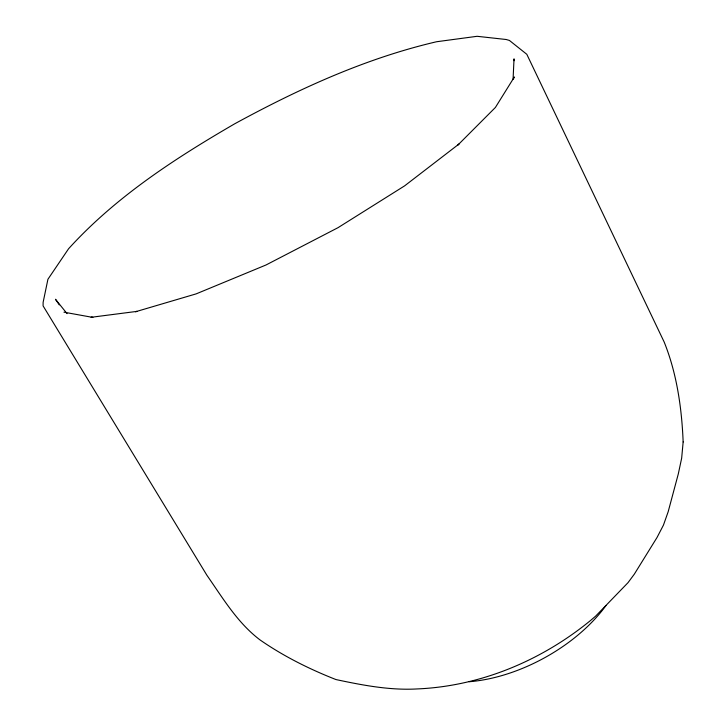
<?xml version="1.0" encoding="UTF-8"?>
<svg xmlns="http://www.w3.org/2000/svg" width="726" height="726" viewBox="0 0 726 726"><rect width="100%" height="100%" fill="white"/><g stroke="black" fill="none" stroke-linecap="round" stroke-linejoin="round"><path stroke-width="1.09" d="M513.073 79.361L514.026 58.86L514.108 60.721M513.454 78.626L514.362 77.001L495.395 107.457L457.979 144.964L458.968 144.047L404.582 185.883L338.007 227.683L265.979 264.999L196.147 293.876L135.553 311.744L137.032 311.372L91.095 317.298L92.901 317.425L63.952 312.18M67.055 313.641L55.466 299.248L59.296 304.884M606.001 605.502A123.91 70.086 -28.6 0 1 469.096 681.741M683.148 441.952L681.66 458.17L678.302 473.924L668.174 511.739L663.446 525.116L657.039 537.467L634.315 574.175L627.99 582.697L595.629 616.138L590.864 620.222C541.914 660.406 480.666 686.288 417.069 688.938C389.88 690.48 362.474 685.208 335.957 679.554C309.394 669.136 283.449 656.186 259.981 639.887C237.411 622.79 222.846 598.133 206.919 575.291L43.088 305.882L43.124 302.334L47.925 279.265L68.58 248.755C115.525 197.027 174.721 158.622 234.716 123.792C298.604 88.953 365.487 58.316 436.616 41.736L477.1 36.3L506.194 39.503L509.425 40.447L526.813 54.305L664.199 342.091C676.886 373.663 681.778 408.13 683.148 441.952"/></g></svg>
